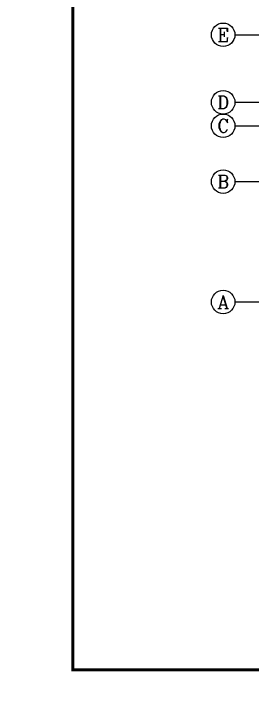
# Model space of a CAD drawing. Extents: x -726032 to 135930, y -151624 to 587044.
# Drawn here: x -495405 to -484875, y 444881 to 475827 of the extents above; entities that cross this region are included whole.
import ezdxf
from ezdxf.enums import TextEntityAlignment as Align

# ---------------------------------------------------------------- set-up
doc = ezdxf.new("R2010")
doc.units = 0
doc.header["$LTSCALE"] = 1000
doc.header["$MEASUREMENT"] = 0
doc.layers.get('0').update_dxf_attribs({"linetype": 'CONTINUOUS'})
for name, color, linetype in [('AXIS', 245, 'CONTINUOUS'), ('AXIS_TEXT', 7, 'CONTINUOUS'), ('PUB_TITLE', 1, 'CONTINUOUS')]:
    doc.layers.add(name, color=color, linetype=linetype)
doc.styles.add('COMPLEX', font='COMPLEX')

# ---------------------------------------------------------------- blocks, each defined once
blk = doc.blocks.new('_AXISO')
blk.add_circle((0, 0), 0.5)
at = {"layer": 'AXIS_TEXT', "style": 'COMPLEX', "width": 1.041667}
blk.add_attdef('A', text='', height=0.56, dxfattribs=at).set_placement((-0.25, -0.28), (0.25, -0.28), align=Align.FIT)

msp = doc.modelspace()

# ---------------------------------------------------------------- linework, layer by layer
at = {"layer": 'AXIS'}
for p, q in [((-485631.2, 474906.9), (-481902.2, 474906.9)), ((-485631.2, 471916.9), (-481902.2, 471916.9)), ((-485631.2, 470876.9), (-481338.6, 470876.9)), ((-485631.2, 468406.9), (-481902.2, 468406.9)), ((-485631.2, 463076.9), (-481902.2, 463076.9))]:
    msp.add_line(p, q, dxfattribs=at)
at = {"layer": 'PUB_TITLE'}
for points, const_width in [([(-495405.4, 445498.4), (-398815.4, 445498.4), (-398815.4, 500098.4), (-495405.4, 500098.4)], 0.234), ([(-492805.4, 446798.4), (-400115.4, 446798.4), (-400115.4, 498798.4), (-492805.4, 498798.4)], 130), ([(-495405.4, 390898.4), (-398815.4, 390898.4), (-398815.4, 445498.4), (-495405.4, 445498.4)], 0.234)]:
    msp.add_lwpolyline(points, close=True, dxfattribs=dict(at, const_width=const_width))

# ---------------------------------------------------------------- block references
at = {"layer": 'AXIS'}
ref = msp.add_blockref('_AXISO', (-486151.2, 474906.9), dxfattribs=dict(at, xscale=1040, yscale=1040, zscale=1040))
ref.add_attrib('A', 'E', dxfattribs={"layer": 'AXIS_TEXT', "height": 582.4, "style": 'COMPLEX', "width": 1.171875}).set_placement((-486411.2, 474615.7), (-485891.2, 474615.7), align=Align.FIT)
ref = msp.add_blockref('_AXISO', (-486151.2, 471916.9), dxfattribs=dict(at, xscale=1040, yscale=1040, zscale=1040))
ref.add_attrib('A', 'D', dxfattribs={"layer": 'AXIS_TEXT', "height": 582.4, "style": 'COMPLEX', "width": 1.102941}).set_placement((-486411.2, 471625.7), (-485891.2, 471625.7), align=Align.FIT)
ref = msp.add_blockref('_AXISO', (-486151.2, 470876.9), dxfattribs=dict(at, xscale=1040, yscale=1040, zscale=1040))
ref.add_attrib('A', 'C', dxfattribs={"layer": 'AXIS_TEXT', "height": 582.4, "style": 'COMPLEX', "width": 1.25}).set_placement((-486411.2, 470585.7), (-485891.2, 470585.7), align=Align.FIT)
ref = msp.add_blockref('_AXISO', (-486151.2, 468406.9), dxfattribs=dict(at, xscale=1040, yscale=1040, zscale=1040))
ref.add_attrib('A', 'B', dxfattribs={"layer": 'AXIS_TEXT', "height": 582.4, "style": 'COMPLEX', "width": 1.102941}).set_placement((-486411.2, 468115.7), (-485891.2, 468115.7), align=Align.FIT)
at = {"layer": 'AXIS', "xscale": 1040, "yscale": 1040, "zscale": 1040}
msp.add_blockref('_AXISO', (-486151.2, 463076.9), dxfattribs=at).add_auto_attribs({'A': 'A'})

doc.saveas('drawing.dxf')
